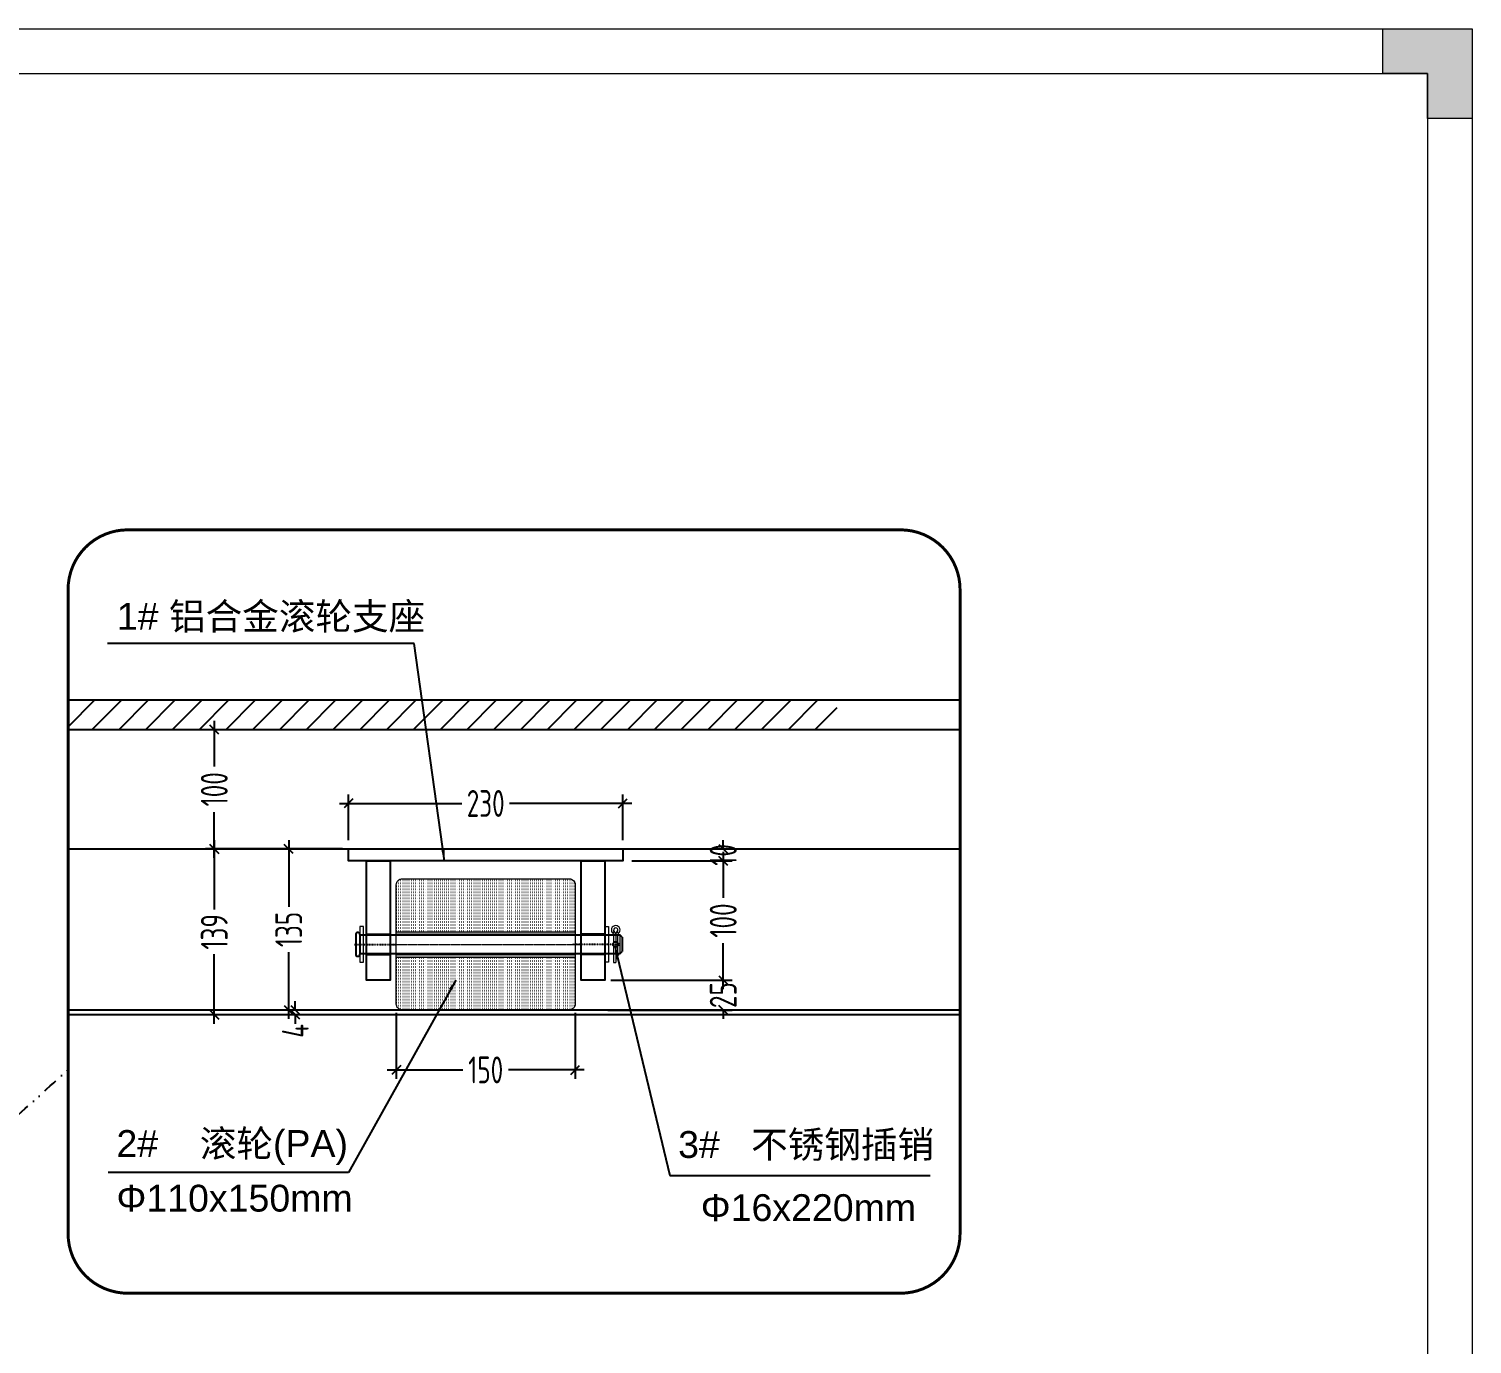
# Model space of a CAD drawing. Header units: millimetres. Extents: x 136606 to 1231039, y 82794 to 127364.
# Drawn here: x 877373 to 879793, y 124717 to 126922 of the extents above; entities that cross this region are included whole.
import ezdxf
from ezdxf import colors
from ezdxf.entities.mleader import LeaderData, LeaderLine
from ezdxf.math import Vec2, Vec3

# ---------------------------------------------------------------- set-up
doc = ezdxf.new("R2010")
doc.units = ezdxf.units.MM
for name, pattern in [('CENTER', [0.6, 0.375, -0.075, 0.075, -0.075]), ('DASHED2', [0.375, 0.25, -0.125]), ('DIVIDEX2', [63.5, 25.4, -12.7, 0, -12.7, 0, -12.7])]:
    doc.linetypes.add(name, pattern=pattern)
for name, color, linetype in [('BS-Index symbol', 35, 'Continuous'), ('HR-dimension', 9, 'Continuous'), ('HR-Indentifier', 6, 'Continuous'), ('HR-看线', 143, 'Continuous'), ('铝横梁', 220, 'Continuous'), ('面板', 44, 'Continuous')]:
    doc.layers.add(name, color=color, linetype=linetype)
doc.layers.add('图框', color=7, linetype='Continuous', lineweight=13)
doc.layers.add('文本', color=3, linetype='Continuous', lineweight=13)
doc.styles.add('Arial', font='arial.ttf')
doc.styles.add('hztxt', font='ros1.shx', dxfattribs={"width": 0.8, "bigfont": 'hztxt.shx'})
doc.styles.get("Standard").update_dxf_attribs({"font": 'arial.ttf'})
doc.dimstyles.new('DIM-15', dxfattribs={"dimscale": 15, "dimtxt": 3, "dimasz": 1, "dimexe": 1, "dimexo": 1, "dimgap": 0.5, "dimtad": 0, "dimdec": 1, "dimrnd": 0.0005, "dimzin": 9, "dimdsep": 46, "dimtxsty": 'hztxt', "dimblk": 'OBLIQUE', "dimcen": 0, "dimdle": 1, "dimclrd": 9, "dimclre": 9, "dimclrt": 2, "dimazin": 2, "dimtfac": 1, "dimtdec": 1, "dimtix": 1, "dimtofl": 0, "dimtmove": 2, "dimatfit": 3, "dimfxl": 1, "dimarcsym": 2})
doc.dimstyles.new('HR-BI-DIM5', dxfattribs={"dimscale": 6, "dimtxt": 5, "dimasz": 1, "dimexe": 1, "dimexo": 1.5, "dimgap": 2, "dimtad": 1, "dimdec": 1, "dimdsep": 46, "dimtxsty": 'hztxt', "dimcen": 0, "dimdle": 1, "dimclrd": 256, "dimclre": 256, "dimclrt": 2, "dimadec": 1, "dimazin": 0, "dimtfac": 1, "dimtdec": 1, "dimtix": 1, "dimtmove": 2, "dimatfit": 3, "dimfxl": 1, "dimtfill": 1, "dimtolj": 1, "dimtzin": 0, "dimarcsym": 1})

# ---------------------------------------------------------------- blocks, each defined once
blk = doc.blocks.new('A$C0ed95738')
at = {"layer": '图框'}
h = blk.add_hatch(color=256, dxfattribs=at)
h.paths.add_polyline_path([(75, -63.5), (-75, -63.5), (-75, -65.6), (75, -65.6)])
h.paths.add_polyline_path([(75, -44.4), (-75, -44.4), (-75, -46.5), (75, -46.5)])
at = {"layer": '图框', "linetype": 'DASHED2', "ltscale": 0.5}
for p, q in [((-75, -44.4), (75, -44.4)), ((-75, -46.5), (75, -46.5)), ((-75, -63.5), (75, -63.5)), ((-75, -65.6), (75, -65.6))]:
    blk.add_line(p, q, dxfattribs=at)
at = {"layer": '图框', "color": 1, "linetype": 'CENTER', "ltscale": 0.5}
blk.add_line((-79.9, -55), (79.2, -55), dxfattribs=at)
at = {"layer": '图框'}
blk.add_lwpolyline([(-70, 0), (70, 0, -0.414214), (75, -5), (75, -105, -0.414214), (70, -110), (-70, -110, -0.414214), (-75, -105), (-75, -5, -0.414214)], format="xyb", close=True, dxfattribs=at)
blk = doc.blocks.new('A$C3ad6133d')
at = {"color": 7, "linetype": 'Continuous', "lineweight": 15}
for p, q in [((3.7, 30.4), (0, 30.4)), ((0, -16), (0, 30.4)), ((3.7, -16), (3.7, 30.4)), ((-3.7, 24), (-3.7, -16)), ((-3.7, 24), (0, 24))]:
    blk.add_line(p, q, dxfattribs=at)
at = {"color": 8, "linetype": 'Continuous', "lineweight": 15}
for p, q in [((-4.9, -18.6), (-2.4, -21.4)), ((-3.7, -16), (3.7, -16)), ((4.9, -18.6), (2.4, -21.4))]:
    blk.add_line(p, q, dxfattribs=at)
at = {"color": 7, "linetype": 'Continuous', "lineweight": 15}
for centre, radius, start, end in [((0, -24.1), 7.35, 131.3178, 48.6822), ((-7.1, -16), 3.47, 311.3178, 0), ((0, -24.1), 3.67, 131.3178, 48.6822), ((-7.1, -16), 7.14, 311.3178, 0), ((7.1, -16), 7.14, 180, 228.6822), ((7.1, -16), 3.47, 180, 228.6822)]:
    blk.add_arc(centre, radius, start, end, dxfattribs=at)
blk = doc.blocks.new('A$C1a92a842')
h = blk.add_hatch()
h.set_pattern_fill('ACAD_ISO07W100', color=256)
h.paths.add_polyline_path([(150, -60, 0.414214), (140, -50), (-140, -50, 0.414214), (-150, -60), (-150, -138.7), (150, -138.7)])
h.paths.add_polyline_path([(150, -181.3), (-150, -181.3), (-150, -260, 0.414214), (-140, -270), (140, -270, 0.414214), (150, -260)])
at = {"color": 4}
for p, q in [((-218, -143.5), (-218, -176.5)), ((-211, -143.5), (-211, -176.5)), ((-211, -144), (225, -144)), ((229, -148), (225, -144)), ((229, -148), (229, -172)), ((225, -176), (-211, -176)), ((225, -176), (229, -172))]:
    blk.add_line(p, q, dxfattribs=at)
at = {"linetype": 'DASHED2'}
for p, q in [((-200, -143), (-160, -143)), ((200, -143), (160, -143)), ((-200, -177), (-160, -177)), ((200, -177), (160, -177))]:
    blk.add_line(p, q, dxfattribs=at)
at = {"color": 1, "linetype": 'CENTER', "ltscale": 0.16}
for p, q in [((-220, -160), (-150, -160)), ((215, -160), (145, -160))]:
    blk.add_line(p, q, dxfattribs=at)
for points in [[(-230, 0), (230, 0), (230, -20), (-230, -20)], [(-200, -20), (-160, -20), (-160, -220), (-200, -220)], [(160, -20), (200, -20), (200, -220), (160, -220)]]:
    blk.add_lwpolyline(points, close=True)
at = {"color": 4}
blk.add_circle((218, -160), 4.5, dxfattribs=at)
for centre, start, end in [((-214.5, -143.5), 0, 180), ((-214.5, -176.5), 180, 0)]:
    blk.add_arc(centre, 3.5, start, end, dxfattribs=at)
at = {"layer": '图框', "color": 4}
blk.add_line((225, -144), (225, -176), dxfattribs=at)
at = {"layer": '图框', "color": 1, "linetype": 'CENTER', "ltscale": 0.1}
for p, q in [((212.5, -160), (223.5, -160)), ((218, -154.5), (218, -165.5))]:
    blk.add_line(p, q, dxfattribs=at)
at = {"layer": '图框', "color": 4}
for points in [[(-205, -130), (-211, -130), (-211, -190), (-205, -190)], [(200, -130), (206, -130), (206, -190), (200, -190)]]:
    blk.add_lwpolyline(points, close=True, dxfattribs=at)
at = {"layer": 'HR-dimension', "xscale": 2, "yscale": 2, "zscale": 2}
blk.add_blockref('A$C0ed95738', (0, -50), dxfattribs=at)
at = {"layer": 'HR-dimension', "rotation": 180}
blk.add_blockref('A$C3ad6133d', (218, -160), dxfattribs=at)
blk = doc.blocks.new('_Oblique')
at = {"color": 0, "linetype": 'ByBlock', "lineweight": -2}
blk.add_line((-0.5, -0.5), (0.5, 0.5), dxfattribs=at)
blk = doc.blocks.new('*D1020')
at = {"color": 9, "lineweight": -2, "transparency": 16777216}
for p, q in [((877683.5, 125562.4), (877683.5, 125445.9)), ((877883.6, 125547.4), (877668.5, 125547.4)), ((877683.5, 125254.4), (877683.5, 125370.9)), ((877958.6, 125269.4), (877668.5, 125269.4))]:
    blk.add_line(p, q, dxfattribs=at)
at = {"layer": 'Defpoints', "color": 0, "transparency": 16777216}
for p in [(877898.6, 125547.4), (877683.5, 125269.4), (877973.6, 125269.4)]:
    blk.add_point(p, dxfattribs=at)
at = {"color": 9, "lineweight": -2, "transparency": 16777216, "xscale": 15, "yscale": 15, "zscale": 15}
for p, rotation in [((877683.5, 125547.4), 90), ((877683.5, 125269.4), 270)]:
    blk.add_blockref('_Oblique', p, dxfattribs=dict(at, rotation=rotation))
at = {"color": 2, "transparency": 16777216, "insert": (877683.5, 125408.4), "char_height": 45, "attachment_point": 5, "rotation": 90, "style": 'hztxt'}
blk.add_mtext('139', dxfattribs=at)
blk = doc.blocks.new('*D1021')
at = {"color": 9, "lineweight": -2, "transparency": 16777216}
for p, q in [((877819.4, 125277.4), (877819.4, 125292.4)), ((878035.5, 125277.4), (877804.4, 125277.4)), ((877973.6, 125269.4), (877804.4, 125269.4)), ((877819.4, 125269.4), (877819.4, 125254.4))]:
    blk.add_line(p, q, dxfattribs=at)
at = {"layer": 'Defpoints', "color": 0, "transparency": 16777216}
for p in [(877819.4, 125277.4), (877988.6, 125269.4), (878050.5, 125277.4)]:
    blk.add_point(p, dxfattribs=at)
at = {"color": 9, "lineweight": -2, "transparency": 16777216, "xscale": 15, "yscale": 15, "zscale": 15}
for p, rotation in [((877819.4, 125277.4), 270), ((877819.4, 125269.4), 90)]:
    blk.add_blockref('_Oblique', p, dxfattribs=dict(at, rotation=rotation))
at = {"color": 2, "transparency": 16777216, "insert": (877819.4, 125242.4), "char_height": 45, "attachment_point": 5, "rotation": 90, "style": 'hztxt'}
blk.add_mtext('4', dxfattribs=at)
blk = doc.blocks.new('*D1022')
at = {"color": 9, "lineweight": -2, "transparency": 16777216}
for p, q in [((877808.3, 125562.4), (877808.3, 125450.5)), ((877898.6, 125547.4), (877793.3, 125547.4)), ((877808.3, 125262.4), (877808.3, 125374.3)), ((877973.6, 125277.4), (877793.3, 125277.4))]:
    blk.add_line(p, q, dxfattribs=at)
at = {"layer": 'Defpoints', "color": 0, "transparency": 16777216}
for p in [(877808.3, 125547.4), (877913.6, 125547.4), (877988.6, 125277.4)]:
    blk.add_point(p, dxfattribs=at)
at = {"color": 9, "lineweight": -2, "transparency": 16777216, "xscale": 15, "yscale": 15, "zscale": 15}
for p, rotation in [((877808.3, 125547.4), 90), ((877808.3, 125277.4), 270)]:
    blk.add_blockref('_Oblique', p, dxfattribs=dict(at, rotation=rotation))
at = {"color": 2, "transparency": 16777216, "insert": (877808.3, 125412.4), "char_height": 45, "attachment_point": 5, "rotation": 90, "style": 'hztxt'}
blk.add_mtext('135', dxfattribs=at)
blk = doc.blocks.new('*D1023')
at = {"color": 9, "lineweight": -2, "transparency": 16777216}
for p, q in [((877908.6, 125562.4), (877908.6, 125638.7)), ((878368.6, 125562.4), (878368.6, 125638.7)), ((877893.6, 125623.7), (878098.7, 125623.7)), ((878383.6, 125623.7), (878178.5, 125623.7))]:
    blk.add_line(p, q, dxfattribs=at)
at = {"layer": 'Defpoints', "color": 0, "transparency": 16777216}
for p in [(878368.6, 125623.7), (877908.6, 125547.4), (878368.6, 125547.4)]:
    blk.add_point(p, dxfattribs=at)
at = {"color": 9, "lineweight": -2, "transparency": 16777216, "xscale": 15, "yscale": 15, "zscale": 15, "rotation": 180}
blk.add_blockref('_Oblique', (877908.6, 125623.7), dxfattribs=at)
at = {"color": 9, "lineweight": -2, "transparency": 16777216, "xscale": 15, "yscale": 15, "zscale": 15}
blk.add_blockref('_Oblique', (878368.6, 125623.7), dxfattribs=at)
at = {"color": 2, "transparency": 16777216, "insert": (878138.6, 125623.7), "char_height": 45, "attachment_point": 5, "style": 'hztxt'}
blk.add_mtext('230', dxfattribs=at)
blk = doc.blocks.new('*D1024')
at = {"color": 9, "lineweight": -2, "transparency": 16777216}
for p, q in [((877988.6, 125272.4), (877988.6, 125162)), ((878288.6, 125272.4), (878288.6, 125162)), ((877973.6, 125177), (878100.5, 125177)), ((878303.6, 125177), (878176.7, 125177))]:
    blk.add_line(p, q, dxfattribs=at)
at = {"layer": 'Defpoints', "color": 0, "transparency": 16777216}
for p in [(877988.6, 125287.4), (878288.6, 125287.4), (878288.6, 125177)]:
    blk.add_point(p, dxfattribs=at)
at = {"color": 9, "lineweight": -2, "transparency": 16777216, "xscale": 15, "yscale": 15, "zscale": 15, "rotation": 180}
blk.add_blockref('_Oblique', (877988.6, 125177), dxfattribs=at)
at = {"color": 9, "lineweight": -2, "transparency": 16777216, "xscale": 15, "yscale": 15, "zscale": 15}
blk.add_blockref('_Oblique', (878288.6, 125177), dxfattribs=at)
at = {"color": 2, "transparency": 16777216, "insert": (878138.6, 125177), "char_height": 45, "attachment_point": 5, "style": 'hztxt'}
blk.add_mtext('150', dxfattribs=at)
blk = doc.blocks.new('*D1027')
at = {"color": 9, "lineweight": -2, "transparency": 16777216}
for p, q in [((877683.5, 125762.4), (877683.5, 125685.5)), ((877962.5, 125747.4), (877668.5, 125747.4)), ((877683.5, 125532.4), (877683.5, 125609.3)), ((877883.6, 125547.4), (877668.5, 125547.4))]:
    blk.add_line(p, q, dxfattribs=at)
at = {"layer": 'Defpoints', "color": 0, "transparency": 16777216}
for p in [(877683.5, 125747.4), (877977.5, 125747.4), (877898.6, 125547.4)]:
    blk.add_point(p, dxfattribs=at)
at = {"color": 9, "lineweight": -2, "transparency": 16777216, "xscale": 15, "yscale": 15, "zscale": 15}
for p, rotation in [((877683.5, 125747.4), 90), ((877683.5, 125547.4), 270)]:
    blk.add_blockref('_Oblique', p, dxfattribs=dict(at, rotation=rotation))
at = {"color": 2, "transparency": 16777216, "insert": (877683.5, 125647.4), "char_height": 45, "attachment_point": 5, "rotation": 90, "style": 'hztxt'}
blk.add_mtext('100', dxfattribs=at)
blk = doc.blocks.new('*D1028')
at = {"color": 9, "lineweight": -2, "transparency": 16777216}
for p, q in [((878536.9, 125327.4), (878536.9, 125342.4)), ((878363.6, 125327.4), (878551.9, 125327.4)), ((878343.6, 125277.4), (878551.9, 125277.4)), ((878536.9, 125277.4), (878536.9, 125262.4))]:
    blk.add_line(p, q, dxfattribs=at)
at = {"layer": 'Defpoints', "color": 0, "transparency": 16777216}
for p in [(878348.6, 125327.4), (878328.6, 125277.4), (878536.9, 125277.4)]:
    blk.add_point(p, dxfattribs=at)
at = {"color": 9, "lineweight": -2, "transparency": 16777216, "xscale": 15, "yscale": 15, "zscale": 15}
for p, rotation in [((878536.9, 125327.4), 270), ((878536.9, 125277.4), 90)]:
    blk.add_blockref('_Oblique', p, dxfattribs=dict(at, rotation=rotation))
at = {"color": 2, "transparency": 16777216, "insert": (878536.9, 125302.4), "char_height": 45, "attachment_point": 5, "rotation": 90, "style": 'hztxt'}
blk.add_mtext('25', dxfattribs=at)
blk = doc.blocks.new('*D1029')
at = {"color": 9, "lineweight": -2, "transparency": 16777216}
for p, q in [((878536.9, 125542.4), (878536.9, 125465.5)), ((878383.6, 125527.4), (878551.9, 125527.4)), ((878536.9, 125312.4), (878536.9, 125389.3)), ((878348.6, 125327.4), (878551.9, 125327.4))]:
    blk.add_line(p, q, dxfattribs=at)
at = {"layer": 'Defpoints', "color": 0, "transparency": 16777216}
for p in [(878368.6, 125527.4), (878536.9, 125527.4), (878333.6, 125327.4)]:
    blk.add_point(p, dxfattribs=at)
at = {"color": 9, "lineweight": -2, "transparency": 16777216, "xscale": 15, "yscale": 15, "zscale": 15}
for p, rotation in [((878536.9, 125527.4), 90), ((878536.9, 125327.4), 270)]:
    blk.add_blockref('_Oblique', p, dxfattribs=dict(at, rotation=rotation))
at = {"color": 2, "transparency": 16777216, "insert": (878536.9, 125427.4), "char_height": 45, "attachment_point": 5, "rotation": 90, "style": 'hztxt'}
blk.add_mtext('100', dxfattribs=at)
blk = doc.blocks.new('*D1030')
at = {"color": 9, "lineweight": -2, "transparency": 16777216}
for p, q in [((878536.9, 125547.4), (878536.9, 125562.4)), ((878383.6, 125547.4), (878551.9, 125547.4)), ((878383.6, 125527.4), (878551.9, 125527.4)), ((878536.9, 125527.4), (878536.9, 125512.4))]:
    blk.add_line(p, q, dxfattribs=at)
at = {"layer": 'Defpoints', "color": 0, "transparency": 16777216}
for p in [(878368.6, 125547.4), (878536.9, 125547.4), (878368.6, 125527.4)]:
    blk.add_point(p, dxfattribs=at)
at = {"color": 9, "lineweight": -2, "transparency": 16777216, "xscale": 15, "yscale": 15, "zscale": 15}
for p, rotation in [((878536.9, 125547.4), 270), ((878536.9, 125527.4), 90)]:
    blk.add_blockref('_Oblique', p, dxfattribs=dict(at, rotation=rotation))
at = {"color": 2, "transparency": 16777216, "insert": (878536.9, 125537.4), "char_height": 45, "attachment_point": 5, "rotation": 90, "style": 'hztxt'}
blk.add_mtext('10', dxfattribs=at)
blk = doc.blocks.new('GW-TK')
at = {"layer": '图框', "linetype": 'Continuous', "lineweight": 0}
h = blk.add_hatch(color=256, dxfattribs=at)
h.dxf.hatch_style = 1
h.paths.add_polyline_path([(927593.55, 464715.01), (927593.55, 464710.01), (927598.55, 464710.01), (927598.55, 464705.01), (927603.55, 464705.01), (927603.55, 464715.01)])
at = {"layer": '图框'}
for points in [[(927183.55, 464715.01), (927603.55, 464715.01), (927603.55, 464418.01), (927183.55, 464418.01)], [(927188.55, 464710.01), (927598.55, 464710.01), (927598.55, 464423.01), (927188.55, 464423.01)]]:
    blk.add_lwpolyline(points, close=True, dxfattribs=at)
at = {"layer": '图框', "linetype": 'Continuous', "lineweight": 0}
blk.add_lwpolyline([(927598.55, 464705.01), (927598.55, 464710.01), (927593.55, 464710.01), (927593.55, 464715.01), (927603.55, 464715.01), (927603.55, 464705.01)], close=True, dxfattribs=at)

msp = doc.modelspace()

# ---------------------------------------------------------------- hatches: boundary and pattern name
at = {"layer": '面板'}
h = msp.add_hatch(dxfattribs=at)
h.set_pattern_fill('ANSI31', color=256, scale=10)
h.set_pattern_definition([(45, (-1057652.586, -72736.61), (-22.4506403, 22.4506403), [])])
h.paths.add_polyline_path([(878727.7767, 125747.4218), (878727.7767, 125797.4218), (877438.3175, 125797.4218), (877438.3175, 125747.4218)])

# ---------------------------------------------------------------- linework, layer by layer
at = {"layer": 'BS-Index symbol', "color": 1, "linetype": 'DIVIDEX2', "const_width": 5, "flags": 128}
msp.add_lwpolyline([(877438.3175, 124902.516), (877438.3175, 125982.4689, -0.414213562), (877538.3175, 126082.4689), (878834.0438, 126082.4689, -0.414213562), (878934.0438, 125982.4689), (878934.0438, 124902.516, -0.414213562), (878834.0438, 124802.516), (877538.3175, 124802.516, -0.414213562)], format="xyb", close=True, dxfattribs=at)
at = {"layer": 'BS-Index symbol', "color": 1, "linetype": 'DIVIDEX2'}
msp.add_spline([(876706.1468, 125100.8484), (877053.0806, 125116.4041), (877113.7708, 125017.3761), (877438.3175, 125177.7622)], degree=3, dxfattribs=at)
at = {"layer": 'HR-看线'}
for p, q in [((877438.3175, 125277.4218), (878934.0438, 125277.4218)), ((878934.0438, 125269.4218), (877438.3175, 125269.4218))]:
    msp.add_line(p, q, dxfattribs=at)
at = {"layer": '铝横梁'}
for p, q in [((878934.0438, 125747.4218), (877438.3175, 125747.4218)), ((877438.3175, 125547.4218), (878934.0438, 125547.4218))]:
    msp.add_line(p, q, dxfattribs=at)
at = {"layer": '面板'}
msp.add_line((877438.3175, 125797.4218), (878934.0438, 125797.4218), dxfattribs=at)

# ---------------------------------------------------------------- block references
at = {"layer": 'HR-Indentifier'}
msp.add_blockref('A$C1a92a842', (878138.6377, 125547.4218), dxfattribs=at)
at = {"layer": '文本', "xscale": 15, "yscale": 15, "zscale": 15}
msp.add_blockref('GW-TK', (-13034260.5095, -6843802.7788), dxfattribs=at)

# ---------------------------------------------------------------- texts
at = {"layer": '文本', "style": 'Arial'}
for s, p in [('1# 铝合金滚轮支座', (877520.1569, 125914.8844)), ('2#    滚轮(PA)', (877519.4502, 125031.0223)), ('3#   不锈钢插销', (878461.3293, 125029.3918)), ('Φ110x150mm', (877519.4502, 124939.4189)), ('Φ16x220mm', (878499.2241, 124923.5511))]:
    msp.add_text(s, height=45, dxfattribs=at).set_placement(p)

# ---------------------------------------------------------------- dimensions: what is measured, and where the dimension line sits
for base, p1, p2, picture, middle in [((877683.5437, 125747.4218), (877898.6377, 125547.4218), (877977.4813, 125747.4218), '*D1027', (877683.5437, 125647.4218)), ((877683.5437, 125269.4218), (877898.6377, 125547.4218), (877973.6377, 125269.4218), '*D1020', (877683.5437, 125408.4218)), ((877808.2914, 125547.4218), (877988.6377, 125277.4218), (877913.6377, 125547.4218), '*D1022', (877808.2914, 125412.4218)), ((878536.9212, 125547.4218), (878368.6377, 125527.4218), (878368.6377, 125547.4218), '*D1030', (878536.9212, 125537.4218)), ((878536.9212, 125527.4218), (878333.6377, 125327.4218), (878368.6377, 125527.4218), '*D1029', (878536.9212, 125427.4218)), ((878536.9212, 125277.4218), (878348.6377, 125327.4218), (878328.5522, 125277.4218), '*D1028', (878536.9212, 125302.4218))]:
    dim = msp.add_linear_dim(base=base, p1=p1, p2=p2, angle=90, dimstyle='DIM-15', override={"dimlfac": 0.5})
    dim.commit()
    dim.dimension.update_dxf_attribs({"geometry": picture, "text_midpoint": middle})
for base, p1, p2, picture, middle in [((878368.6377, 125623.6731), (877908.6377, 125547.4218), (878368.6377, 125547.4218), '*D1023', (878138.6377, 125623.6731)), ((878288.6377, 125177.043), (877988.6377, 125287.4218), (878288.6377, 125287.4218), '*D1024', (878138.6377, 125177.043))]:
    dim = msp.add_linear_dim(base=base, p1=p1, p2=p2, dimstyle='DIM-15', override={"dimlfac": 0.5})
    dim.commit()
    dim.dimension.update_dxf_attribs({"geometry": picture, "text_midpoint": middle})
dim = msp.add_linear_dim(base=(877819.4478, 125277.4218), p1=(877988.6377, 125269.4218), p2=(878050.5298, 125277.4218), angle=90, dimstyle='DIM-15', override={"dimlfac": 0.5})
dim.commit()
dim.dimension.update_dxf_attribs({"geometry": '*D1021', "text_midpoint": (877819.4478, 125242.407), "dimtype": 160})

# ---------------------------------------------------------------- leaders
at = {"layer": 'HR-dimension'}
for points, override in [([(878069.6187, 125527.4218), (878018.6628, 125891.7183), (877504.3296, 125891.7183)], {"dimasz": 3, "dimgap": 2, "dimtad": 0}), ([(878088.3086, 125327.4218), (877908.3735, 125004.9024), (877505.7531, 125004.9024)], {"dimasz": 3, "dimtad": 0})]:
    msp.add_leader(points, dimstyle='HR-BI-DIM5', override=override, dxfattribs=at)
ml = msp.add_multileader_mtext('Standard', dxfattribs=at)
ml.set_content('', color=256)
ml.set_leader_properties()
ml.build(insert=Vec2(0, 0))
ml.multileader.update_dxf_attribs({"arrow_head_size": 20})
ctx = ml.context
ctx.base_point, ctx.arrow_head_size, ctx.plane_origin = Vec3(878884.007, 125000.1508), 20, Vec3(878023.5373, 124817.1715)
notes = []
notes.append((ctx, [(0, (1, 1, 0), (878447.3875, 125000.1508), (1, 0), 436.6195, [(0, [(878354.6377, 125387.4218)], 0, [])])]))
ctx.mtext.insert, ctx.mtext.flow_direction = Vec3(878886.007, 125002.1508), 5
for ctx, leaders in notes:
    for number, flags, end, landing, length, lines in leaders:
        leader = LeaderData()
        leader.index, (leader.has_last_leader_line, leader.has_dogleg_vector, leader.attachment_direction) = number, flags
        leader.last_leader_point, leader.dogleg_vector, leader.dogleg_length = Vec3(end), Vec3(landing), length
        for number, points, colour, breaks in lines:
            line = LeaderLine()
            line.index, line.vertices, line.color, line.breaks = number, Vec3.list(points), colors.encode_raw_color(colour), breaks
            leader.lines.append(line)
        ctx.leaders.append(leader)

doc.saveas('drawing.dxf')
